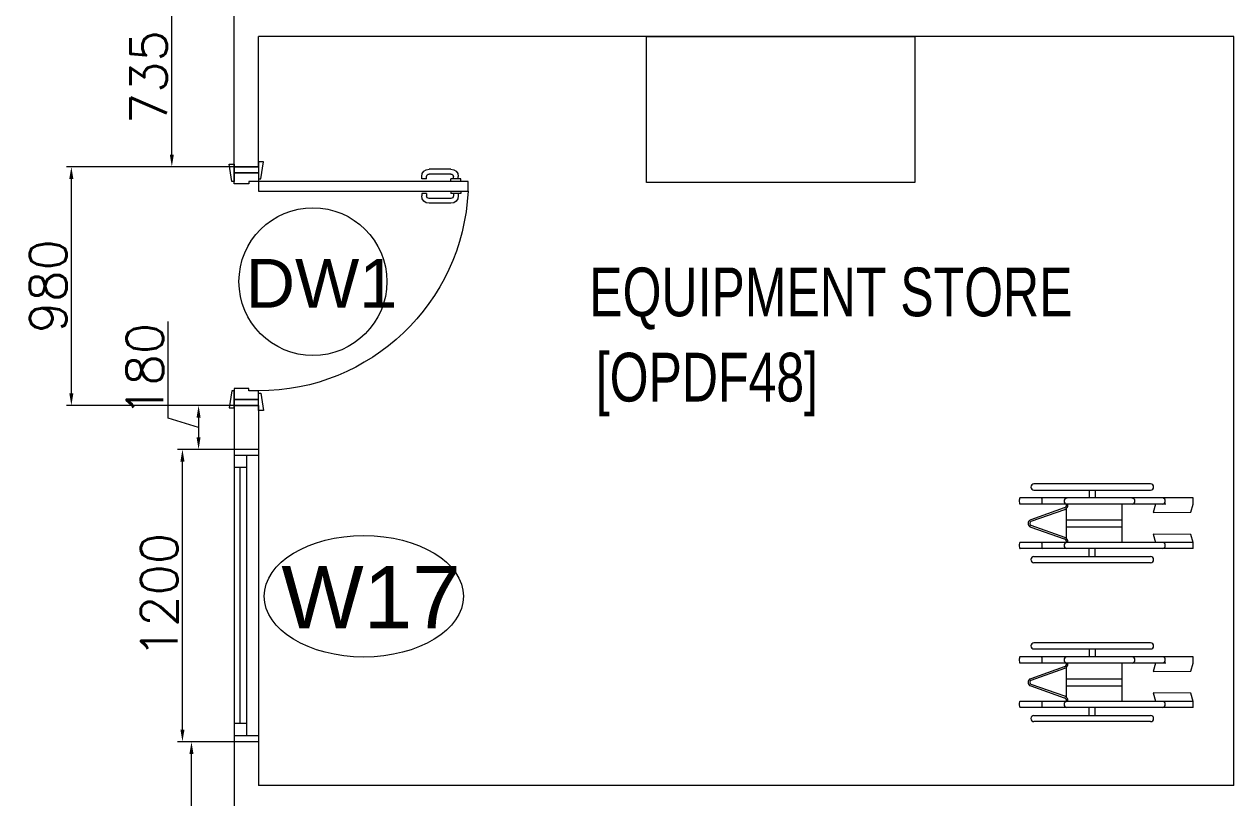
# Model space of a CAD drawing. Header units: millimetres. Extents: x -2143172 to 5255, y -610845 to 279739.
# Drawn here: x -1072918 to -1067957, y -579248 to -576073 of the extents above; entities that cross this region are included whole.
import ezdxf

# ---------------------------------------------------------------- set-up
doc = ezdxf.new("R2010")
doc.units = ezdxf.units.MM
doc.header["$LTSCALE"] = 30
doc.layers.get('0').update_dxf_attribs({"lineweight": 5})
doc.layers.get('Defpoints').update_dxf_attribs({"lineweight": 5})
for name, color, linetype, lineweight in [('72_EGR_BASE_TEXT', 7, 'Continuous', 5), ('Al Window tag', 5, 'Continuous', 5), ('Aluminum', 7, 'Continuous', 5), ('dims.', 152, 'Continuous', 5), ('DTAG', 20, 'Continuous', 9), ('LOADING', 163, 'Continuous', 5), ('Walls', 32, 'Continuous', 5)]:
    doc.layers.add(name, color=color, linetype=linetype, lineweight=lineweight)
doc.layers.add('Wooden Joinery', color=7, linetype='Continuous', lineweight=5, true_color=0x521300)
doc.styles.add('SIMPLEX', font='SIMPLEX.shx', dxfattribs={"height": 150})
doc.styles.add('TTLB-A0-JeddahDP$0$swis721', font='swiss.ttf')
doc.styles.add('X3G_ENTITY_9EC9', font='swisscl.ttf', dxfattribs={"height": 0.2})
doc.styles.add('X3G_ENTITY_9F38', font='swisscl.ttf', dxfattribs={"height": 0.2})
doc.dimstyles.new('Buk', dxfattribs={"dimtxt": 150, "dimasz": 50, "dimexe": 20, "dimexo": 25, "dimgap": 20, "dimtad": 1, "dimdec": 0, "dimrnd": 5, "dimdsep": 46, "dimtxsty": 'SIMPLEX', "dimcen": 0, "dimdle": 20, "dimclrd": 256, "dimclre": 256, "dimclrt": 256, "dimadec": 0, "dimazin": 0, "dimtfac": 0.0075, "dimtdec": 0, "dimtmove": 1, "dimatfit": 2, "dimldrblk": 'ARCHTICK', "dimfxl": 1, "dimtolj": 1, "dimtzin": 0, "dimlwd": -1, "dimlwe": -1, "dimarcsym": 0})

# ---------------------------------------------------------------- blocks, each defined once
blk = doc.blocks.new('*D357')
at = {"layer": 'Defpoints', "color": 0, "transparency": 16777216}
for p in [(-1072269.2, -577818.1), (-1072007, -577818.1, 0.1), (-1072007, -579018.1, 0.1)]:
    blk.add_point(p, dxfattribs=at)
at = {"layer": 'dims.', "linetype": 'Continuous', "transparency": 16777216}
for p, q in [((-1072032, -577818.1), (-1072289.2, -577818.1)), ((-1072032, -579018.1), (-1072289.2, -579018.1))]:
    blk.add_line(p, q, dxfattribs=at)
at = {"layer": 'dims.', "transparency": 16777216}
blk.add_line((-1072269.2, -578968.1), (-1072269.2, -577868.1), dxfattribs=at)
for points in [[(-1072277.5, -577868.1), (-1072260.8, -577868.1), (-1072269.2, -577818.1)], [(-1072277.5, -578968.1), (-1072260.8, -578968.1), (-1072269.2, -579018.1)]]:
    blk.add_solid(points, dxfattribs=at)
at = {"layer": 'dims.', "transparency": 16777216, "insert": (-1072364.2, -578418.1), "char_height": 150, "attachment_point": 5, "rotation": 90, "style": 'SIMPLEX'}
blk.add_mtext('\\A1;1200', dxfattribs=at)
blk = doc.blocks.new('_ArchTick')
at = {"color": 0, "linetype": 'ByBlock', "const_width": 0.15}
blk.add_lwpolyline([(-0.5, -0.5), (0.5, 0.5)], dxfattribs=at)
blk = doc.blocks.new('*D717')
at = {"layer": 'Defpoints', "color": 0, "transparency": 16777216}
for p in [(-1072232.1, -579018.1), (-1072057, -579018.1), (-1072057, -580118.1, 0.1)]:
    blk.add_point(p, dxfattribs=at)
at = {"layer": 'dims.', "linetype": 'Continuous', "transparency": 16777216}
for p, q in [((-1072082, -579018.1), (-1072252.1, -579018.1)), ((-1072082, -580118.1), (-1072252.1, -580118.1))]:
    blk.add_line(p, q, dxfattribs=at)
at = {"layer": 'dims.', "transparency": 16777216}
blk.add_line((-1072232.1, -580068.1), (-1072232.1, -579068.1), dxfattribs=at)
for points in [[(-1072240.5, -579068.1), (-1072223.8, -579068.1), (-1072232.1, -579018.1)], [(-1072240.5, -580068.1), (-1072223.8, -580068.1), (-1072232.1, -580118.1)]]:
    blk.add_solid(points, dxfattribs=at)
at = {"layer": 'dims.', "transparency": 16777216, "insert": (-1072327.1, -579568.1), "char_height": 150, "attachment_point": 5, "rotation": 90, "style": 'SIMPLEX'}
blk.add_mtext('\\A1;1100', dxfattribs=at)
blk = doc.blocks.new('*D718')
at = {"layer": 'Defpoints', "color": 0, "transparency": 16777216}
for p in [(-1072057, -577638.1, 0.1), (-1072203, -577818.1), (-1072057, -577818.1, 0.1)]:
    blk.add_point(p, dxfattribs=at)
at = {"layer": 'dims.', "transparency": 16777216}
for p, q in [((-1072328, -577690.6), (-1072328, -577293.5)), ((-1072203, -577728.1), (-1072328, -577690.6)), ((-1072203, -577688.1), (-1072203, -577768.1))]:
    blk.add_line(p, q, dxfattribs=at)
at = {"layer": 'dims.', "linetype": 'Continuous', "transparency": 16777216}
for p, q in [((-1072082, -577638.1), (-1072223, -577638.1)), ((-1072082, -577818.1), (-1072223, -577818.1))]:
    blk.add_line(p, q, dxfattribs=at)
at = {"layer": 'dims.', "transparency": 16777216}
for points in [[(-1072211.3, -577688.1), (-1072194.7, -577688.1), (-1072203, -577638.1)], [(-1072211.3, -577768.1), (-1072194.7, -577768.1), (-1072203, -577818.1)]]:
    blk.add_solid(points, dxfattribs=at)
at = {"layer": 'dims.', "transparency": 16777216, "insert": (-1072423, -577492.1), "char_height": 150, "attachment_point": 5, "rotation": 90, "style": 'SIMPLEX'}
blk.add_mtext('\\A1;180', dxfattribs=at)
blk = doc.blocks.new('*D719')
at = {"layer": 'Defpoints', "color": 0, "transparency": 16777216}
for p in [(-1072724.8, -576658.1), (-1072007, -576658.1, 0.1), (-1072007, -577638.1, 0.1)]:
    blk.add_point(p, dxfattribs=at)
at = {"layer": 'dims.', "linetype": 'Continuous', "transparency": 16777216}
for p, q in [((-1072032, -576658.1), (-1072744.8, -576658.1)), ((-1072032, -577638.1), (-1072744.8, -577638.1))]:
    blk.add_line(p, q, dxfattribs=at)
at = {"layer": 'dims.', "transparency": 16777216}
blk.add_line((-1072724.8, -577588.1), (-1072724.8, -576708.1), dxfattribs=at)
for points in [[(-1072733.2, -576708.1), (-1072716.5, -576708.1), (-1072724.8, -576658.1)], [(-1072733.2, -577588.1), (-1072716.5, -577588.1), (-1072724.8, -577638.1)]]:
    blk.add_solid(points, dxfattribs=at)
at = {"layer": 'dims.', "transparency": 16777216, "insert": (-1072819.8, -577148.1), "char_height": 150, "attachment_point": 5, "rotation": 90, "style": 'SIMPLEX'}
blk.add_mtext('\\A1;980', dxfattribs=at)
blk = doc.blocks.new('*D720')
at = {"layer": 'Defpoints', "color": 0, "transparency": 16777216}
for p in [(-1072312.7, -575923.1), (-1072007, -575923.1, 0.1), (-1072007, -576658.1, 0.1)]:
    blk.add_point(p, dxfattribs=at)
at = {"layer": 'dims.', "linetype": 'Continuous', "transparency": 16777216}
for p, q in [((-1072032, -575923.1), (-1072332.7, -575923.1)), ((-1072032, -576658.1), (-1072332.7, -576658.1))]:
    blk.add_line(p, q, dxfattribs=at)
at = {"layer": 'dims.', "transparency": 16777216}
blk.add_line((-1072312.7, -576608.1), (-1072312.7, -575973.1), dxfattribs=at)
for points in [[(-1072321, -575973.1), (-1072304.3, -575973.1), (-1072312.7, -575923.1)], [(-1072321, -576608.1), (-1072304.3, -576608.1), (-1072312.7, -576658.1)]]:
    blk.add_solid(points, dxfattribs=at)
at = {"layer": 'dims.', "transparency": 16777216, "insert": (-1072407.7, -576290.6), "char_height": 150, "attachment_point": 5, "rotation": 90, "style": 'SIMPLEX'}
blk.add_mtext('\\A1;735', dxfattribs=at)
blk = doc.blocks.new('A$C72370EFE')
at = {"layer": 'Wooden Joinery'}
for p, q in [((-0.01, -0.04), (-0.02, -0.04)), ((-0.01, -0.03), (-0.01, -0.07)), ((0, -0.03), (-0.01, -0.03)), ((0.04, -0.03), (0.05, -0.03)), ((0.05, -0.03), (0.05, -0.07)), ((0.05, -0.04), (0.06, -0.04)), ((-0.05, -0.07), (-0.05, -0.16)), ((-0.03, -0.07), (-0.03, -0.16)), ((-0.01, -0.06), (-0.02, -0.06)), ((0, -0.07), (-0.01, -0.07)), ((0.04, -0.07), (0.05, -0.07)), ((0.05, -0.06), (0.06, -0.06)), ((0.07, -0.07), (0.07, -0.16)), ((0.09, -0.07), (0.09, -0.16)), ((-0.01, -0.17), (-0.02, -0.17)), ((-0.01, -0.19), (-0.02, -0.19)), ((-0.01, -0.17), (-0.01, -0.19)), ((0.05, -0.17), (0.06, -0.17)), ((0.05, -0.17), (0.05, -0.19)), ((0.05, -0.19), (0.06, -0.19))]:
    blk.add_line(p, q, dxfattribs=at)
for centre, radius, start, end in [((-0.02, -0.07), 0.03, 90, 180), ((0.06, -0.07), 0.03, 0, 90), ((-0.02, -0.07), 0.01, 90, 180), ((0.06, -0.07), 0.01, 0, 90), ((-0.02, -0.16), 0.03, 180, 270), ((-0.02, -0.16), 0.01, 180, 270), ((0.06, -0.16), 0.01, 270, 0), ((0.06, -0.16), 0.03, 270, 0)]:
    blk.add_arc(centre, radius, start, end, dxfattribs=at)
blk = doc.blocks.new('A$C5DAD61B4')
at = {"layer": 'Wooden Joinery'}
for points in [[(80, 959.1), (80, 969.1), (10, 979.1), (10, 959.1)], [(940, 959.1), (940, 969.1), (1010, 979.1), (1010, 959.1)], [(70, 859.1), (70, 849.1), (0, 839.1), (0, 859.1)], [(120, 859.1), (120, 0), (80, 0), (80, 859.1)], [(950, 859.1), (950, 849.1), (1020, 839.1), (1020, 859.1)]]:
    blk.add_lwpolyline(points, close=True, dxfattribs=at)
for points in [[(45, 859.1), (45, 959.1), (20, 959.1), (20, 859.1), (45, 859.1)], [(45, 859.1), (80, 859.1), (80, 899.1), (90, 899.1), (90, 959.1), (45, 959.1), (45, 859.1)], [(975, 859.1), (940, 859.1), (940, 899.1), (930, 899.1), (930, 959.1), (975, 959.1), (975, 859.1)], [(975, 859.1), (975, 959.1), (1000, 959.1), (1000, 859.1), (975, 859.1)]]:
    blk.add_lwpolyline(points, dxfattribs=at)
blk.add_arc((80, 859.1), 860, 272.666, 0, dxfattribs=at)
at = {"layer": 'Wooden Joinery', "xscale": 999.9999999998854, "yscale": 999.9999999998854, "zscale": 999.9999999998854, "rotation": 180}
blk.add_blockref('A$C72370EFE', (120, 0), dxfattribs=at)
blk = doc.blocks.new('A$C37be4daf')
at = {"layer": 'Aluminum', "color": 5}
for p, q in [((1416, 598.2), (216, 598.2)), ((241, 498.2), (241, 598.2)), ((291, 548.2), (291, 598.2)), ((1341, 548.2), (1341, 598.2)), ((1391, 498.2), (1391, 598.2)), ((1391, 548.2), (241, 548.2)), ((291, 573.2), (1341, 573.2)), ((1416, 498.2), (216, 498.2))]:
    blk.add_line(p, q, dxfattribs=at)
at = {"layer": 'Walls'}
for p, q in [((216, 498.2), (216, 598.2)), ((1416, 498.2), (1416, 598.2))]:
    blk.add_line(p, q, dxfattribs=at)
blk = doc.blocks.new('A$C5CCD2EA3')
at = {"layer": 'Al Window tag'}
blk.add_ellipse((0, 0), major_axis=(408.6, 0), ratio=0.610025, dxfattribs=at)
at = {"layer": 'Al Window tag', "insert": (-338.2, 123.8, 0), "char_height": 256, "attachment_point": 1, "style": 'TTLB-A0-JeddahDP$0$swis721'}
blk.add_mtext_dynamic_manual_height_columns('W17', width=1569.457, gutter_width=9406.5, heights=[480.3], dxfattribs=at)
blk = doc.blocks.new('A$C164D1FF0')
at = {"layer": 'DTAG'}
blk.add_circle((0, 0), 303.3, dxfattribs=at)
at = {"layer": 'DTAG', "insert": (-275.2, 93.3), "char_height": 200, "width": 6547.939, "attachment_point": 1, "style": 'TTLB-A0-JeddahDP$0$swis721'}
blk.add_mtext('DW1', dxfattribs=at)
blk = doc.blocks.new('HF14449A-P')
for p, q in [((-0.2244, 0.0577), (-0.7026, 0.0577)), ((-0.05, 0), (-0.7602, 0)), ((-0.7026, 0.0323), (-0.2244, 0.0323)), ((-0.4762, 0.0321), (-0.4762, -0.0003)), ((-0.4508, 0.0321), (-0.4508, -0.0003)), ((-0.05, -0.0255), (-0.05, 0)), ((-0.1618, -0.0254), (-0.7597, -0.0254)), ((-0.578, -0.0409), (-0.7158, -0.0896)), ((-0.7137, -0.0956), (-0.576, -0.047)), ((-0.5708, -0.044), (-0.5708, -0.1647)), ((-0.5699, -0.0249), (-0.5699, -0.0332)), ((-0.5636, -0.0346), (-0.5636, -0.0251)), ((-0.3406, -0.1837), (-0.3406, -0.0251)), ((-0.2045, -0.0254), (-0.2138, -0.0595)), ((-0.0589, -0.0584), (-0.05, -0.0255)), ((-0.5708, -0.0899), (-0.3406, -0.0899)), ((-0.2138, -0.0595), (-0.0589, -0.0584)), ((-0.7158, -0.1192), (-0.578, -0.1678)), ((-0.576, -0.1618), (-0.7137, -0.1132)), ((-0.5708, -0.1189), (-0.3406, -0.1189)), ((-0.0589, -0.1493), (-0.2138, -0.1482)), ((-0.2138, -0.1482), (-0.2045, -0.1824)), ((-0.05, -0.1827), (-0.7602, -0.1827)), ((-0.5699, -0.1755), (-0.5699, -0.1837)), ((-0.5636, -0.1837), (-0.5636, -0.1742)), ((-0.0499, -0.1827), (-0.0589, -0.1493)), ((-0.05, -0.2078), (-0.05, -0.1827)), ((-0.05, -0.2078), (-0.7593, -0.2078)), ((-0.7026, -0.2404), (-0.2244, -0.2404)), ((-0.4762, -0.2401), (-0.4762, -0.2078)), ((-0.4508, -0.2401), (-0.4508, -0.2078)), ((-0.2244, -0.2658), (-0.7026, -0.2658))]:
    blk.add_line(p, q)
for centre, radius, start, end in [((-0.7026, 0.045), 0.0127, 90, 180), ((-0.2244, 0.045), 0.0127, 0, 90), ((-0.7026, 0.045), 0.0127, 180, 270), ((-0.2244, 0.045), 0.0127, 270, 0), ((-0.5661, -0.0128), 0.0127, 98.7333, 261.2512), ((-0.5848, -0.0258), 0.0166, 294.282, 333.3732), ((-0.5848, -0.0258), 0.023, 292.5926, 337.4074), ((-0.301, -0.0129), 0.0127, 279.8278, 82.5002), ((-0.7106, -0.1044), 0.0157, 109.4325, 250.5675), ((-0.7106, -0.1044), 0.00936, 109.4229, 250.5771), ((-0.5661, -0.1952), 0.0127, 98.7488, 261.2667), ((-0.5848, -0.183), 0.0166, 26.6268, 65.718), ((-0.5848, -0.183), 0.023, 22.5926, 67.4074), ((-0.7026, -0.2531), 0.0127, 90, 180), ((-0.2244, -0.2531), 0.0127, 0, 90), ((-0.7026, -0.2531), 0.0127, 180, 270), ((-0.2244, -0.2531), 0.0127, 270, 0)]:
    blk.add_arc(centre, radius, start, end)
for centre, ratio, start_param, end_param in [((-0.7597, -0.0126), 0.241377, 0.152696, 3.141593), ((-0.6698, -0.0127), 0.078125, 3.141593, 6.498142), ((-0.1758, -0.0125), 0.964579, 3.250377, 6.096807), ((-0.7597, -0.1952), 0.241678, 0.147741, 3.289334), ((-0.6698, -0.1954), 0.078125, 3.141593, 6.498142), ((-0.1758, -0.1951), 0.964579, 3.252899, 6.098308)]:
    blk.add_ellipse(centre, major_axis=(0, 0.0127), ratio=ratio, start_param=start_param, end_param=end_param)

msp = doc.modelspace()

# ---------------------------------------------------------------- linework, layer by layer
at = {"layer": 'LOADING', "elevation": 0.1}
msp.add_lwpolyline([(-1070365.3, -576123.1), (-1069265.3, -576123.1), (-1069265.3, -576723.1), (-1070365.3, -576723.1)], close=True, dxfattribs=at)
at = {"layer": 'Walls'}
for p, q in [((-1072057, -576658.1, 0.2), (-1072057, -575923.1, 0.2)), ((-1067957, -576123.1, 0.2), (-1071957, -576123.1, 0.2)), ((-1071957, -576658.1, 0.2), (-1071957, -576123.1, 0.2)), ((-1067957, -579198.1, 0.2), (-1067957, -576123.1, 0.2)), ((-1071957, -576658.1, 0.2), (-1072057, -576658.1, 0.2)), ((-1072057, -577638.1, 0.2), (-1072057, -580118.1, 0.2)), ((-1071957, -577638.1, 0.2), (-1072057, -577638.1, 0.2)), ((-1071957, -577638.1, 0.2), (-1071957, -579198.1, 0.2)), ((-1067957, -579198.1, 0.2), (-1071957, -579198.1, 0.2))]:
    msp.add_line(p, q, dxfattribs=at)

# ---------------------------------------------------------------- block references
at = {"rotation": 90}
msp.add_blockref('A$C37be4daf', (-1071458.8, -579234.1, 0.2), dxfattribs=at)
at = {"layer": 'Al Window tag'}
msp.add_blockref('A$C5CCD2EA3', (-1071525.2, -578421, -0.4), dxfattribs=at)
at = {"layer": 'DTAG'}
msp.add_blockref('A$C164D1FF0', (-1071734, -577129.7, -0.1), dxfattribs=at)
at = {"layer": 'LOADING', "lineweight": 0, "xscale": 1000, "yscale": 1000, "zscale": 1000}
for p in [(-1068074.3, -578017.6, 0.1), (-1068074.3, -578669.6, 0.1)]:
    msp.add_blockref('HF14449A-P', p, dxfattribs=at)
at = {"layer": 'Wooden Joinery', "xscale": -1, "rotation": 90}
msp.add_blockref('A$C5DAD61B4', (-1071097.9, -576638.1, 0.2), dxfattribs=at)

# ---------------------------------------------------------------- texts
at = {"layer": '72_EGR_BASE_TEXT', "char_height": 200, "attachment_point": 2}
for s, insert, style in [('EQUIPMENT STORE', (-1069609.7, -577071.9, 0.2), 'X3G_ENTITY_9EC9'), ('[OPDF48]', (-1070118.2, -577421.7, 0.2), 'X3G_ENTITY_9F38')]:
    msp.add_mtext(s, dxfattribs=dict(at, insert=insert, style=style))

# ---------------------------------------------------------------- dimensions: what is measured, and where the dimension line sits
at = {"layer": 'dims.'}
for base, p1, p2, picture, middle in [((-1072312.7, -575923.1, 0.1), (-1072007, -576658.1, 0.2), (-1072007, -575923.1, 0.2), '*D720', (-1072407.7, -576290.6, 0.1)), ((-1072724.8, -576658.1, 0.1), (-1072007, -577638.1, 0.2), (-1072007, -576658.1, 0.2), '*D719', (-1072819.8, -577148.1, 0.1)), ((-1072203, -577818.1, 0.1), (-1072057, -577638.1, 0.2), (-1072057, -577818.1, 0.2), '*D718', (-1072423, -577670.6, 0.1)), ((-1072269.2, -577818.1, 0.1), (-1072007, -579018.1, 0.2), (-1072007, -577818.1, 0.2), '*D357', (-1072364.2, -578418.1, 0.1)), ((-1072232.1, -579018.1, 0.1), (-1072057, -580118.1, 0.2), (-1072057, -579018.1, 0.1), '*D717', (-1072327.1, -579568.1, 0.1))]:
    dim = msp.add_linear_dim(base=base, p1=p1, p2=p2, angle=90, dimstyle='Buk', dxfattribs=at)
    dim.commit()
    dim.dimension.update_dxf_attribs({"geometry": picture, "text_midpoint": middle})

doc.saveas('drawing.dxf')
